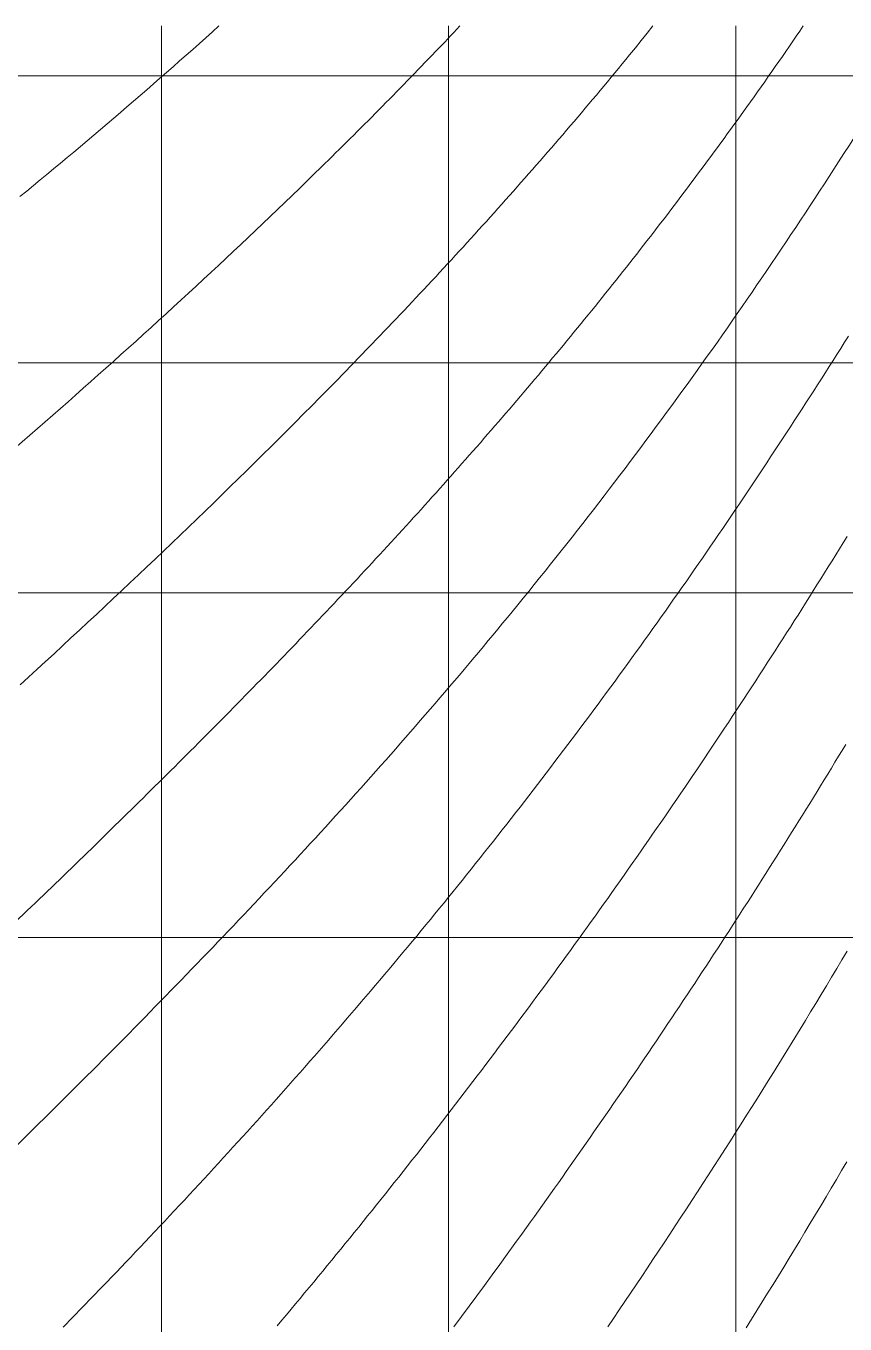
# Model space of a CAD drawing. Extents: x 11249 to 82946, y 15238 to 34763.
# Drawn here: x 60698 to 62124, y 30449 to 32708 of the extents above; entities that cross this region are included whole.
import ezdxf

# ---------------------------------------------------------------- set-up
doc = ezdxf.new("R2010")
doc.units = 0
doc.header["$LTSCALE"] = 250
doc.layers.add('03_Lines_Frames1', color=7, linetype='CONTINUOUS', lineweight=15)
doc.layers.add('03_Lines_Grid', color=253, linetype='CONTINUOUS', lineweight=15)
doc.layers.add('Make2D$Annotation$S0CO1', color=1, linetype='CONTINUOUS', true_color=0xff0000)

# ---------------------------------------------------------------- blocks, each defined once
blk = doc.blocks.new('*U7')
at = {"layer": '03_Lines_Grid'}
blk.add_line((0, -4367.6), (0, 3840), dxfattribs=at)
blk = doc.blocks.new('*U8')
at = {"layer": 'Make2D$Annotation$S0CO1', "color": 0, "linetype": 'ByBlock', "lineweight": -2, "transparency": 16777216}
for p in [(2500, 0), (3000, 0), (3500, 0)]:
    blk.add_blockref('*U7', p, dxfattribs=at)

msp = doc.modelspace()

# ---------------------------------------------------------------- linework, layer by layer
at = {"layer": '03_Lines_Frames1'}
for points in [[(60687.6, 32411), (60699.4, 32420.6), (60711.1, 32430.3), (60722.8, 32440), (60734.5, 32449.7), (60746.2, 32459.4), (60757.9, 32469.1), (60769.6, 32478.9), (60781.2, 32488.6), (60792.9, 32498.4), (60804.5, 32508.2), (60816.1, 32518), (60827.7, 32527.9), (60839.3, 32537.7), (60850.9, 32547.6), (60862.4, 32557.5), (60873.9, 32567.3), (60885.4, 32577.3), (60896.9, 32587.2), (60908.4, 32597.1), (60919.8, 32607.1), (60931.3, 32617), (60942.7, 32627), (60954.1, 32637.1), (60965.6, 32647.1), (60977, 32657.2), (60988.5, 32667.3), (60999.9, 32677.5), (61011.3, 32687.6), (61022.7, 32697.8), (61034, 32708)], [(60687.8, 31561.3), (60702.6, 31574.9), (60717.4, 31588.4), (60732.2, 31602), (60746.9, 31615.6), (60761.7, 31629.3), (60776.4, 31642.9), (60791.2, 31656.6), (60805.9, 31670.2), (60820.6, 31683.9), (60835.2, 31697.7), (60849.9, 31711.4), (60864.5, 31725.1), (60879.1, 31738.9), (60893.7, 31752.7), (60908.3, 31766.5), (60922.9, 31780.3), (60937.4, 31794.2), (60952, 31808.1), (60966.5, 31821.9), (60981, 31835.8), (60995.4, 31849.8), (61009.9, 31863.7), (61024.3, 31877.7), (61038.7, 31891.7), (61053.1, 31905.7), (61067.5, 31919.8), (61081.8, 31933.8), (61096.1, 31947.9), (61110.4, 31962), (61124.7, 31976.2), (61138.9, 31990.3), (61153.1, 32004.5), (61167.3, 32018.7), (61181.5, 32032.9), (61195.7, 32047.2), (61209.8, 32061.5), (61223.9, 32075.8), (61237.9, 32090.1), (61252, 32104.5), (61266, 32118.9), (61280, 32133.3), (61293.9, 32147.8), (61300.9, 32155), (61307.9, 32162.2), (61314.8, 32169.5), (61321.8, 32176.7), (61328.7, 32184), (61335.6, 32191.2), (61342.6, 32198.5), (61349.5, 32205.8), (61356.4, 32213.1), (61363.3, 32220.4), (61370.2, 32227.7), (61377.1, 32235), (61383.9, 32242.3), (61390.8, 32249.6), (61397.7, 32257), (61404.5, 32264.3), (61411.4, 32271.7), (61418.2, 32279), (61425, 32286.4), (61431.9, 32293.8), (61438.7, 32301.1), (61445.5, 32308.5), (61452.3, 32315.9), (61459.1, 32323.3), (61465.9, 32330.8), (61472.6, 32338.2), (61479.4, 32345.6), (61486.2, 32353.1), (61492.9, 32360.5), (61499.7, 32368), (61506.4, 32375.4), (61513.1, 32382.9), (61519.8, 32390.4), (61526.5, 32397.9), (61533.2, 32405.4), (61539.9, 32412.9), (61546.6, 32420.4), (61553.3, 32427.9), (61559.9, 32435.4), (61566.6, 32443), (61573.2, 32450.5), (61579.9, 32458.1), (61586.5, 32465.6), (61593.1, 32473.2), (61599.7, 32480.8), (61606.3, 32488.4), (61612.9, 32496), (61619.4, 32503.6), (61626, 32511.2), (61632.6, 32518.8), (61639.1, 32526.4), (61645.6, 32534.1), (61652.2, 32541.7), (61658.7, 32549.4), (61665.2, 32557), (61671.7, 32564.7), (61678.2, 32572.4), (61684.6, 32580.1), (61691.1, 32587.8), (61697.5, 32595.5), (61704, 32603.2), (61710.4, 32610.9), (61716.8, 32618.7), (61723.2, 32626.4), (61729.6, 32634.1), (61736, 32641.9), (61742.4, 32649.7), (61748.8, 32657.5), (61759.1, 32670.1), (61769.3, 32682.7), (61779.5, 32695.3), (61789.7, 32708)], [(60763, 30443.4), (60779.9, 30460.8), (60796.7, 30478.2), (60813.5, 30495.6), (60830.3, 30513.1), (60838.7, 30521.8), (60847.1, 30530.6), (60855.5, 30539.3), (60863.8, 30548.1), (60872.2, 30556.9), (60880.6, 30565.6), (60888.9, 30574.4), (60897.3, 30583.2), (60905.6, 30592), (60913.9, 30600.9), (60922.5, 30610), (60931.1, 30619.1), (60939.7, 30628.2), (60948.2, 30637.3), (60956.8, 30646.5), (60965.3, 30655.6), (60973.8, 30664.7), (60982.3, 30673.9), (60990.8, 30683), (60999.3, 30692.2), (61007.8, 30701.4), (61016.3, 30710.6), (61024.7, 30719.7), (61033.2, 30728.9), (61041.6, 30738.1), (61050, 30747.4), (61058.4, 30756.6), (61066.8, 30765.8), (61075.2, 30775), (61083.6, 30784.3), (61092, 30793.6), (61100.4, 30802.8), (61108.7, 30812.1), (61117.1, 30821.4), (61125.4, 30830.7), (61133.7, 30840), (61142.1, 30849.4), (61150.4, 30858.7), (61158.7, 30868.1), (61167, 30877.4), (61175.3, 30886.8), (61183.5, 30896.2), (61191.8, 30905.6), (61200.1, 30915), (61208.3, 30924.4), (61216.5, 30933.9), (61224.7, 30943.3), (61232.9, 30952.7), (61241.1, 30962.2), (61249.3, 30971.6), (61257.4, 30981.1), (61265.6, 30990.6), (61273.7, 31000), (61281.8, 31009.5), (61289.9, 31019), (61298, 31028.5), (61306.1, 31038.1), (61314.2, 31047.6), (61322.2, 31057.1), (61330.3, 31066.7), (61338.3, 31076.2), (61346.3, 31085.8), (61354.3, 31095.4), (61362.3, 31105), (61370.3, 31114.6), (61378.3, 31124.2), (61386.2, 31133.8), (61394.2, 31143.5), (61402.1, 31153.1), (61410, 31162.8), (61418, 31172.5), (61425.9, 31182.2), (61433.8, 31191.9), (61441.7, 31201.6), (61449.5, 31211.3), (61457.4, 31221.1), (61465.2, 31230.8), (61473.1, 31240.6), (61480.9, 31250.4), (61488.7, 31260.1), (61496.5, 31269.9), (61504.2, 31279.7), (61512, 31289.5), (61519.7, 31299.3), (61527.4, 31309.1), (61535.2, 31318.9), (61542.8, 31328.8), (61550.5, 31338.6), (61558.2, 31348.5), (61565.9, 31358.3), (61573.5, 31368.2), (61581.1, 31378.1), (61588.7, 31388), (61596.4, 31397.9), (61603.9, 31407.8), (61611.5, 31417.7), (61619.1, 31427.7), (61626.6, 31437.6), (61634.2, 31447.6), (61641.7, 31457.6), (61649.2, 31467.5), (61656.7, 31477.5), (61664.2, 31487.6), (61671.7, 31497.6), (61679.2, 31507.6), (61686.7, 31517.7), (61694.1, 31527.7), (61701.5, 31537.8), (61708.9, 31547.9), (61716.3, 31557.9), (61723.7, 31568), (61731.1, 31578.1), (61738.5, 31588.2), (61745.8, 31598.3), (61753.1, 31608.4), (61760.5, 31618.6), (61767.8, 31628.7), (61775, 31638.9), (61782.3, 31649), (61789.6, 31659.2), (61796.8, 31669.4), (61804.1, 31679.5), (61811.3, 31689.7), (61818.5, 31699.9), (61825.7, 31710.2), (61832.9, 31720.4), (61840.1, 31730.6), (61847.2, 31740.8), (61854.4, 31751.1), (61861.5, 31761.4), (61868.6, 31771.6), (61875.7, 31781.9), (61882.8, 31792.2), (61889.9, 31802.5), (61897, 31812.8), (61904, 31823.1), (61911.1, 31833.4), (61918.1, 31843.8), (61925.1, 31854.1), (61932.1, 31864.5), (61939.1, 31874.8), (61946.1, 31885.2), (61953.1, 31895.5), (61960, 31905.9), (61967, 31916.3), (61973.9, 31926.7), (61980.8, 31937.1), (61987.7, 31947.5), (61994.6, 31958), (62001.5, 31968.4), (62008.4, 31978.8), (62015.2, 31989.3), (62022.1, 31999.7), (62028.9, 32010.2), (62035.7, 32020.7), (62042.5, 32031.1), (62049.3, 32041.6), (62056.1, 32052.1), (62062.9, 32062.6), (62069.6, 32073.2), (62076.4, 32083.7), (62083.1, 32094.2), (62089.8, 32104.7), (62096.5, 32115.3), (62103.2, 32125.8), (62109.9, 32136.4), (62116.6, 32146.9), (62123.2, 32157.5), (62129.9, 32168.1)], [(61135.6, 30446.1), (61143.5, 30455.6), (61151.5, 30465.1), (61159.5, 30474.6), (61167.4, 30484.1), (61175.3, 30493.6), (61183.2, 30503.1), (61191.1, 30512.6), (61199, 30522.1), (61206.9, 30531.7), (61214.8, 30541.2), (61222.6, 30550.7), (61230.5, 30560.3), (61238.3, 30569.9), (61246.1, 30579.4), (61254, 30589), (61261.8, 30598.6), (61269.6, 30608.2), (61277.3, 30617.8), (61285.1, 30627.4), (61292.9, 30637.1), (61300.6, 30646.7), (61308.4, 30656.4), (61316.1, 30666), (61323.9, 30675.7), (61331.6, 30685.4), (61339.3, 30695.1), (61347, 30704.8), (61354.7, 30714.5), (61362.4, 30724.2), (61370, 30733.9), (61377.7, 30743.6), (61385.3, 30753.4), (61393, 30763.1), (61400.6, 30772.9), (61408.2, 30782.6), (61415.8, 30792.4), (61423.4, 30802.2), (61431, 30812), (61438.5, 30821.8), (61446.1, 30831.6), (61453.6, 30841.4), (61461.2, 30851.2), (61468.7, 30861), (61476.2, 30870.8), (61483.7, 30880.7), (61491.2, 30890.5), (61498.7, 30900.4), (61506.1, 30910.3), (61513.6, 30920.1), (61521, 30930), (61528.5, 30939.9), (61535.9, 30949.8), (61543.3, 30959.7), (61550.7, 30969.6), (61558.1, 30979.5), (61565.5, 30989.5), (61572.9, 30999.4), (61580.2, 31009.4), (61587.6, 31019.3), (61594.9, 31029.3), (61602.3, 31039.3), (61609.6, 31049.3), (61616.9, 31059.3), (61624.2, 31069.3), (61631.5, 31079.3), (61638.8, 31089.3), (61646, 31099.3), (61653.3, 31109.3), (61660.5, 31119.4), (61667.8, 31129.4), (61675, 31139.4), (61682.2, 31149.5), (61689.4, 31159.6), (61696.6, 31169.7), (61703.8, 31179.7), (61710.9, 31189.8), (61718.1, 31199.9), (61725.2, 31210), (61732.4, 31220.1), (61739.5, 31230.3), (61746.6, 31240.4), (61753.7, 31250.5), (61760.8, 31260.7), (61767.9, 31270.8), (61774.9, 31281), (61782, 31291.2), (61789.1, 31301.3), (61796.1, 31311.5), (61803.1, 31321.7), (61810.1, 31331.9), (61817.1, 31342.1), (61824.1, 31352.3), (61831.1, 31362.5), (61838.1, 31372.7), (61845, 31383), (61852, 31393.2), (61858.9, 31403.5), (61865.8, 31413.7), (61872.8, 31424), (61879.7, 31434.2), (61886.6, 31444.5), (61893.5, 31454.8), (61900.3, 31465.1), (61907.2, 31475.4), (61914.1, 31485.7), (61920.9, 31496), (61927.7, 31506.4), (61934.6, 31516.7), (61941.4, 31527), (61948.2, 31537.4), (61955, 31547.7), (61961.7, 31558.1), (61968.5, 31568.4), (61975.3, 31578.8), (61982, 31589.2), (61988.7, 31599.6), (61995.5, 31610), (62002.2, 31620.4), (62008.9, 31630.8), (62015.6, 31641.2), (62022.2, 31651.6), (62028.9, 31662), (62035.6, 31672.5), (62042.2, 31682.9), (62048.8, 31693.3), (62055.4, 31703.8), (62062.1, 31714.3), (62068.7, 31724.7), (62075.2, 31735.2), (62081.8, 31745.7), (62088.4, 31756.2), (62095, 31766.7), (62101.5, 31777.2), (62108, 31787.7), (62114.6, 31798.2), (62121.1, 31808.7), (62127.6, 31819.3)], [(61442.9, 30444), (61456.3, 30462), (61469.7, 30480.1), (61483, 30498.2), (61496.3, 30516.3), (61509.6, 30534.4), (61522.8, 30552.6), (61536, 30570.8), (61549.2, 30589), (61562.3, 30607.2), (61569.3, 30616.9), (61576.3, 30626.6), (61583.3, 30636.4), (61590.2, 30646.1), (61597.2, 30655.9), (61604.2, 30665.7), (61611.1, 30675.4), (61618.1, 30685.2), (61625, 30695), (61631.9, 30704.8), (61638.8, 30714.6), (61645.8, 30724.4), (61652.7, 30734.2), (61659.5, 30744), (61666.4, 30753.9), (61673.3, 30763.7), (61680.2, 30773.6), (61687, 30783.4), (61693.9, 30793.3), (61700.7, 30803.1), (61707.6, 30813), (61714.4, 30822.9), (61721.2, 30832.8), (61728, 30842.7), (61734.8, 30852.6), (61741.6, 30862.5), (61748.4, 30872.4), (61755.2, 30882.3), (61762, 30892.2), (61768.7, 30902.1), (61775.5, 30912.1), (61782.2, 30922), (61788.9, 30932), (61795.6, 30941.9), (61802.4, 30951.9), (61809.1, 30961.9), (61815.7, 30971.8), (61822.4, 30981.8), (61829.1, 30991.8), (61835.8, 31001.8), (61842.4, 31011.8), (61849.1, 31021.8), (61855.7, 31031.8), (61862.3, 31041.8), (61868.9, 31051.8), (61875.5, 31061.9), (61882.1, 31071.9), (61888.7, 31081.9), (61895.3, 31092), (61901.9, 31102), (61908.4, 31112.1), (61915, 31122.1), (61921.5, 31132.2), (61928, 31142.3), (61934.5, 31152.4), (61941, 31162.4), (61947.5, 31172.5), (61954, 31182.6), (61960.5, 31192.7), (61966.9, 31202.8), (61973.4, 31212.9), (61979.8, 31223), (61986.3, 31233.1), (61992.7, 31243.3), (61999.1, 31253.4), (62005.5, 31263.5), (62011.9, 31273.7), (62018.3, 31283.8), (62024.7, 31294), (62031, 31304.2), (62037.4, 31314.3), (62043.7, 31324.5), (62050.1, 31334.7), (62056.4, 31344.9), (62062.7, 31355.1), (62069, 31365.3), (62075.3, 31375.5), (62081.6, 31385.8), (62087.9, 31396), (62094.1, 31406.2), (62100.4, 31416.5), (62106.6, 31426.7), (62112.9, 31437), (62119.1, 31447.3), (62125.3, 31457.5)], [(61951.7, 30442.4), (61961.1, 30457.5), (61970.5, 30472.6), (61979.9, 30487.7), (61989.3, 30502.8), (61998.7, 30517.9), (62008, 30533), (62017.3, 30548.2), (62026.6, 30563.4), (62035.9, 30578.6), (62045.1, 30593.8), (62054.3, 30609), (62063.5, 30624.3), (62072.7, 30639.6), (62081.8, 30654.9), (62091, 30670.2), (62100.1, 30685.5), (62109.1, 30700.8), (62118.2, 30716.2), (62127.2, 30731.5)]]:
    msp.add_lwpolyline(points, dxfattribs=at)
at = {"layer": '03_Lines_Frames1', "color": 2}
msp.add_lwpolyline([(61710.9, 30444.4), (61720.9, 30458.9), (61730.7, 30473.5), (61740.6, 30488.1), (61750.5, 30502.7), (61760.3, 30517.3), (61770.1, 30532), (61779.9, 30546.6), (61789.7, 30561.3), (61799.4, 30575.9), (61809.2, 30590.6), (61818.9, 30605.3), (61828.6, 30620), (61838.2, 30634.8), (61847.9, 30649.5), (61857.5, 30664.2), (61867.2, 30679), (61876.7, 30693.8), (61886.3, 30708.6), (61895.9, 30723.4), (61905.4, 30738.2), (61914.9, 30753), (61924.4, 30767.8), (61933.9, 30782.7), (61943.3, 30797.6), (61952.8, 30812.4), (61962.2, 30827.3), (61971.6, 30842.2), (61980.9, 30857.2), (61990.3, 30872.1), (61999.6, 30887), (62008.9, 30902), (62018.2, 30917), (62027.4, 30932), (62036.6, 30947), (62045.9, 30962), (62055, 30977), (62064.2, 30992.1), (62073.3, 31007.1), (62082.5, 31022.2), (62091.6, 31037.3), (62100.6, 31052.4), (62109.7, 31067.5), (62118.7, 31082.6), (62127.7, 31097.8)], dxfattribs=at)
msp.add_open_spline([(58483.8, 29034), (58499.9, 29053.8), (58517.1, 29073.9), (58550.9, 29112.2), (58568.5, 29131.7), (58620.3, 29187.9), (58657.1, 29226.6), (58762.4, 29335.4), (58838.9, 29412.2), (58947.2, 29519.3), (58984.1, 29555.5), (59058, 29627.5), (59095.1, 29663.5), (59169.4, 29735.1), (59206.7, 29770.8), (59281.3, 29842.1), (59318.8, 29877.7), (59393.7, 29948.6), (59431.3, 29984.1), (59506.5, 30054.7), (59544.1, 30090), (59619.6, 30160.5), (59657.3, 30195.7), (59732.9, 30266), (59770.7, 30301.1), (59846.4, 30371.3), (59884.3, 30406.3), (59960, 30476.4), (59997.9, 30511.5), (60073.7, 30581.6), (60111.6, 30616.6), (60187.3, 30686.8), (60225.1, 30721.8), (60300.8, 30792.1), (60338.6, 30827.3), (60414.2, 30897.9), (60451.9, 30933.2), (60527.2, 31004), (60564.7, 31039.4), (60639.7, 31110.6), (60677.1, 31146.2), (60751.6, 31217.8), (60788.8, 31253.7), (60862.8, 31325.9), (60899.6, 31362.1), (61009.7, 31471.2), (61082.5, 31544.7), (61226, 31693.5), (61296.8, 31768.8), (61401.3, 31883.5), (61435.8, 31922.1), (61504.1, 31999.7), (61537.9, 32038.8), (61604.8, 32117.7), (61637.9, 32157.4), (61703.3, 32237.6), (61735.5, 32278), (61799.2, 32359.6), (61830.6, 32400.6), (61892.5, 32483.5), (61923, 32525.2), (61953.1, 32567.3), (61986.5, 32613.9), (62019.2, 32660.8), (62051.3, 32708)], degree=3, knots=[0, 0, 0, 0, 76.740052, 76.740052, 153.796973, 153.796973, 306.415944, 306.415944, 609.176513, 609.176513, 764.402194, 764.402194, 919.629447, 919.629447, 1074.857362, 1074.857362, 1230.08602, 1230.08602, 1385.277525, 1385.277525, 1540.469426, 1540.469426, 1695.661473, 1695.661473, 1850.853695, 1850.853695, 2006.04542, 2006.04542, 2161.237181, 2161.237181, 2316.428959, 2316.428959, 2471.620741, 2471.620741, 2626.998268, 2626.998268, 2782.375937, 2782.375937, 2937.754279, 2937.754279, 3093.133176, 3093.133176, 3248.519379, 3248.519379, 3403.906971, 3403.906971, 3714.533792, 3714.533792, 4025.569209, 4025.569209, 4181.066126, 4181.066126, 4336.615928, 4336.615928, 4492.195852, 4492.195852, 4647.78798, 4647.78798, 4803.388103, 4803.388103, 4958.987749, 4958.987749, 4958.987749, 5130.777151, 5130.777151, 5130.777151, 5130.777151], dxfattribs=at)
at = {"layer": '03_Lines_Frames1'}
for points, knots in [([(58483.8, 30465.1), (58570.2, 30502.9), (58655.4, 30544.2), (58822.6, 30631.3), (58905.4, 30677.5), (59067.8, 30773), (59148.4, 30822.7), (59307, 30924.5), (59385.8, 30977), (59617.9, 31136.3), (59772.6, 31248.6), (60071.5, 31474.6), (60221.4, 31592.6), (60511.9, 31829.9), (60657.1, 31953), (60938.4, 32202), (61077.7, 32330.7), (61245.7, 32495.3), (61279.2, 32528.5), (61345.6, 32595.5), (61378.5, 32629.3), (61425.4, 32678.2), (61439.6, 32693.1), (61453.7, 32708)], [0, 0, 0, 0, 283.587021, 283.587021, 567.120833, 567.120833, 850.547788, 850.547788, 1133.970077, 1133.970077, 1697.53296, 1697.53296, 2261.608627, 2261.608627, 2826.334151, 2826.334151, 3392.050534, 3392.050534, 3533.939934, 3533.939934, 3675.835159, 3675.835159, 3737.71531, 3737.71531, 3737.71531, 3737.71531]), ([(58513.5, 25706.9), (58526, 25715.5), (58537.8, 25724.5), (58561.3, 25743.4), (58573, 25753.4), (58590, 25768.2), (58595.6, 25773.2), (58606.9, 25783.2), (58612.6, 25788.2), (58623.8, 25798.2), (58629.5, 25803.2), (58640.7, 25813.2), (58646.4, 25818.2), (58663.3, 25833.3), (58674.6, 25843.2), (58697.2, 25863.2), (58708.5, 25873.1), (58742.5, 25903), (58765.1, 25922.9), (58798.9, 25953), (58810.1, 25963.1), (58832.5, 25983.3), (58843.7, 25993.4), (58877.1, 26024), (58899.1, 26044.5), (58964.5, 26107.3), (59006.8, 26149.9), (59089.2, 26238.8), (59128.8, 26284.5), (59204.3, 26379.3), (59240.2, 26428.2), (59307.4, 26529.1), (59338.7, 26581.1), (59396, 26687.9), (59422, 26742.8), (59444.9, 26798.9), (59471.2, 26863.3), (59493.5, 26929.5), (59528.7, 27064.1), (59541.5, 27132.8), (59556.1, 27271.3), (59557.8, 27341.4), (59548, 27480.6), (59536.5, 27549.8), (59517.4, 27617), (59504, 27664.1), (59487, 27710.2), (59457.2, 27777.4), (59446.6, 27799.5), (59424.2, 27843), (59412.3, 27864.5), (59375.3, 27928), (59348.7, 27968.8), (59306.5, 28029), (59292.3, 28048.7), (59270.3, 28078.2), (59263, 28087.9), (59248.2, 28107.4), (59240.7, 28117.1), (59233.3, 28126.8), (59224.9, 28137.7), (59216.5, 28148.6), (59199.6, 28170.4), (59191.1, 28181.3), (59174.2, 28203.1), (59165.7, 28214), (59148.8, 28235.8), (59140.3, 28246.7), (59123.4, 28268.5), (59115, 28279.4), (59098.2, 28301.3), (59089.9, 28312.3), (59065.2, 28345.1), (59048.6, 28367.8), (59017.1, 28413.2), (59001.5, 28437), (58980.4, 28473.3), (58973.7, 28485.6), (58961.2, 28510.8), (58955.4, 28523.6), (58939.7, 28563.1), (58931.9, 28590), (58922.9, 28646.3), (58921.8, 28674.3), (58925.9, 28730.5), (58930.9, 28757.9), (58944.9, 28811.6), (58954, 28838), (58974.7, 28889.3), (58986.5, 28914.5), (59011.7, 28963.6), (59025.3, 28987.9), (59067.5, 29058.4), (59098.8, 29104.7), (59162.7, 29193.4), (59196.7, 29237.4), (59231, 29280), (59274.4, 29333.9), (59320, 29387.6), (59411.5, 29491.7), (59458.7, 29543.7), (59600, 29695.5), (59699, 29797.1), (59821, 29919.4), (59845.6, 29944), (59895, 29993.1), (59919.8, 30017.5), (59994.2, 30090.7), (60044, 30139.4), (60143.8, 30236.4), (60193.8, 30284.9), (60293.9, 30381.7), (60344, 30430), (60444, 30526.9), (60493.9, 30575.3), (60593.6, 30672.5), (60643.3, 30721.3), (60791.9, 30868), (60890.1, 30966.8), (61083.8, 31167.1), (61178.9, 31268.4), (61365.6, 31475.8), (61456.1, 31580.7), (61544.6, 31688.7), (61647.3, 31814), (61745.1, 31940.7), (61935, 32202.7), (62025.4, 32335.5), (62163, 32549.5), (62212.2, 32628.4), (62260.3, 32708)], [0.000368, 0.000368, 0.000368, 0.000368, 45.6909, 45.6909, 90.499787, 90.499787, 113.114417, 113.114417, 135.729326, 135.729326, 158.344219, 158.344219, 180.959113, 180.959113, 226.17334, 226.17334, 271.387636, 271.387636, 361.816231, 361.816231, 407.042962, 407.042962, 452.269977, 452.269977, 542.863446, 542.863446, 724.269376, 724.269376, 906.155775, 906.155775, 1087.928086, 1087.928086, 1269.712574, 1269.712574, 1451.448524, 1451.448524, 1451.448524, 1660.526787, 1660.526787, 1869.605989, 1869.605989, 2079.150013, 2079.150013, 2288.786819, 2288.786819, 2288.786819, 2435.605567, 2435.605567, 2509.03086, 2509.03086, 2582.464612, 2582.464612, 2729.438321, 2729.438321, 2802.962585, 2802.962585, 2839.620177, 2839.620177, 2876.278558, 2876.278558, 2876.278558, 2917.763973, 2917.763973, 2959.24948, 2959.24948, 3000.734995, 3000.734995, 3042.220513, 3042.220513, 3083.709515, 3083.709515, 3125.198646, 3125.198646, 3207.369577, 3207.369577, 3291.240003, 3291.240003, 3333.44631, 3333.44631, 3375.694371, 3375.694371, 3461.261978, 3461.261978, 3546.843125, 3546.843125, 3630.392336, 3630.392336, 3713.671315, 3713.671315, 3796.723495, 3796.723495, 3879.803715, 3879.803715, 4044.114898, 4044.114898, 4208.816811, 4208.816811, 4208.816811, 4416.804201, 4416.804201, 4625.215559, 4625.215559, 5039.718966, 5039.718966, 5144.273676, 5144.273676, 5248.828998, 5248.828998, 5457.939587, 5457.939587, 5667.050409, 5667.050409, 5876.161659, 5876.161659, 6085.292044, 6085.292044, 6294.422698, 6294.422698, 6712.589853, 6712.589853, 7131.40665, 7131.40665, 7550.866105, 7550.866105, 7550.866105, 8036.542689, 8036.542689, 8521.143825, 8521.143825, 8799.433047, 8799.433047, 8799.433047, 8799.433047])]:
    msp.add_open_spline(points, degree=3, knots=knots, dxfattribs=at)
at = {"layer": '03_Lines_Grid'}
for p, q in [((12843.7, 32621.5), (63550.2, 32621.5)), ((12843.7, 32121.5), (63550.2, 32121.5)), ((12843.7, 31721.5), (63550.2, 31721.5)), ((12843.7, 31121.5), (63550.2, 31121.5))]:
    msp.add_line(p, q, dxfattribs=at)

# ---------------------------------------------------------------- block references
at = {"layer": 'Make2D$Annotation$S0CO1'}
msp.add_blockref('*U8', (58433.8, 28868.1), dxfattribs=at)

doc.saveas('drawing.dxf')
